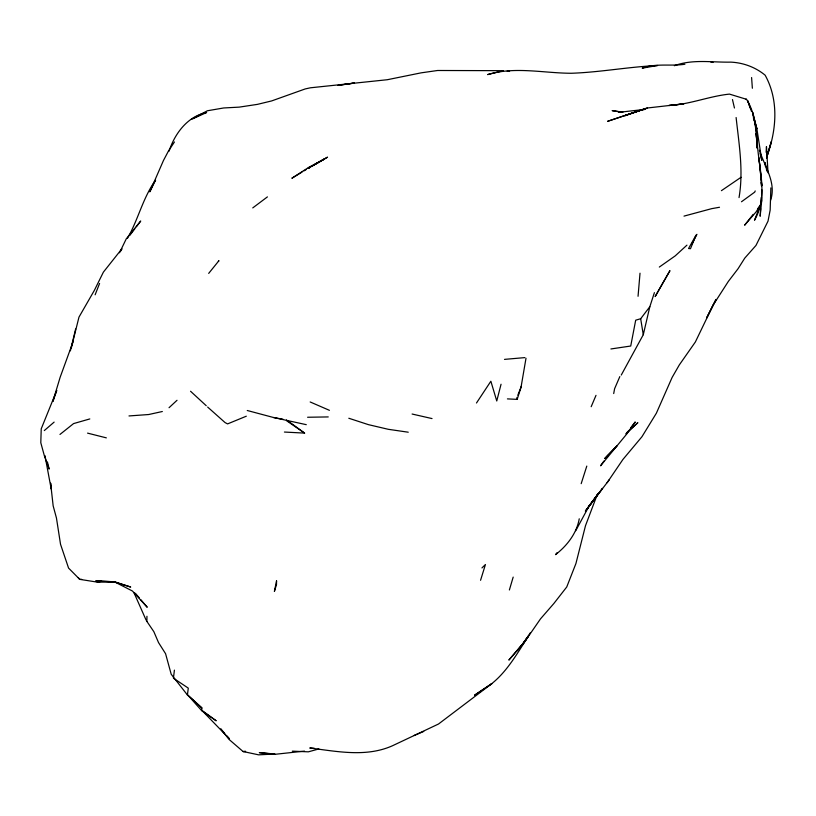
<?xml version="1.0" encoding="UTF-8"?>
<svg xmlns="http://www.w3.org/2000/svg" width="816" height="816" viewBox="0 0 816 816"><rect width="100%" height="100%" fill="white"/><g stroke="black" fill="none" stroke-linecap="round" stroke-linejoin="round"><path stroke-width="1.22" d="M146.9 621.282L146.941 616.264M760.634 208.661L760.155 216.24L761.654 201.195L761.828 189.7M757.85 208.488L760.186 205.53L754.494 220.228C767.836 197.35 759.512 170.86 757.513 146.319C756.422 130.315 755.31 113.159 746.518 99.317L745.946 99.134M760.951 203.602L761.348 197.278M766.122 152.296L766.469 146.594L768.04 172.87M640.019 273.197L638.051 296.29M739.031 197.594C743.651 170.881 738.99 144.106 736.114 117.524M201.613 710.583L201.889 707.951L187.731 694.957L201.613 710.583L216.189 720.793L201.725 710.226L229.306 738.684L226.97 736.012M174.41 670.13L173.431 678.188L188.292 688.133L187.415 694.977L201.889 707.951M286.6 419.934L286.487 420.648L304.592 433.102L284.417 432.052M521.2 386.254L526.004 358.244M613.703 393.557L614.601 388.722L619.834 376.584M71.186 348.442L78.968 317.138L94.411 290.282L103.387 272.136L121.931 248.758L120.758 251.012M654.401 292.638L649.822 306.724L643.283 334.713L621.262 375.054M770.62 200.216C776.577 182.723 764.572 166.26 759.359 150.175M70.37 350.839L75.633 329.001M501.055 384.234L496.76 400.982L490.865 381.235L476.483 403.002M52.928 401.258L60.129 377.318L73.277 341.2M581.186 483.664L586.796 466.089M509.378 589.978L513.182 577.096M557.053 552.697L555.574 554.645C567.069 545.669 576.637 533.45 579.248 518.792M766.683 157.049C776.455 130.795 779.168 100.531 765.133 75.184C755.402 67.198 743.386 62.72 730.81 62.128C711.827 62.516 692.672 58.915 674.363 65.719M766.703 156.988L771.304 141.698L766.52 158.335M169.014 151.215C174.828 133.6 187.435 116.382 206.632 112.496L192.79 118.799M507.43 398.891L517.171 399.371L521.322 386.396L517.813 395.209M597.343 494.323L585.49 525.718L575.933 563.519L566.743 586.979L553.819 603.554L540.518 618.854L525.31 640.876L508.858 660.083L523.77 642.763L530.39 632.706M480.563 580.288L485.428 564.529L481.96 567.926M53.03 401.217L56.753 390.476L41.228 428.818L40.8 442.751L44.401 455.92L49.154 469.078L47.41 461.907M766.816 155.703L768.488 151.031L766.561 155.723M95.135 294.79L99.583 283.438M755.208 190.934L754.718 192.107L741.499 201.756M591.172 406.715L596.006 395.352M119.534 252.766L126.256 238.853L140.719 221.034L136.323 226.807M575.729 530.726L589.274 505.675L598.138 493.782L586.459 509.735M716.009 299.462L706.636 317.934L715.969 299.523M691.958 243.77L696.956 234.335M526.371 638.612L521.812 645.364L528.493 635.98C517.283 653.29 506.909 672.19 490.192 684.889L438.508 724.016L392.618 745.691C366.302 757.513 337.232 751.465 309.794 748.007L314.354 748.292M127.469 238.303C138.261 219.657 142.769 197.931 155.601 180.112L149.797 191.862L163.455 160.507L168.422 151.082L174.451 141.964M760.186 205.53L756.085 211.905L744.61 225.206L753.178 214.384M603.871 461.081L600.576 465.803L626.8 433.949L635.236 421.964L630.595 427.921M586.398 509.694L602.524 488.356L585.358 511.183L609.379 479.624M607.114 482.735L622.924 459.459L641.947 436.733L656.36 413.222L672.109 377.461L679.31 364.925L695.365 341.986L713.174 305.021L728.321 281.449L738.072 268.709L744.773 258.111L755.973 245.443L768.019 221.146L770.161 210.12L770.855 187.884M129.744 235.467L134.864 228.725M610.909 348.962L630.727 346.025L635.695 320.178L640.672 318.74L649.822 306.724M606.502 457.307L608.032 455.328M627.504 431.899L625.964 433.888L637.847 422.678L627.494 431.817M218.402 261.365L218.953 260.671L208.682 273.401M517.252 650.729L525.31 640.876M169.045 407.704L177.021 400.289M686.929 245.157L675.22 255.877L659.328 267.056M44.299 430.573L54.131 422.107M59.966 434.449L73.573 423.586L89.811 418.934M267.413 196.891L252.756 207.907M721.415 190.669L741.05 177.286M191.281 119.35L207.346 110.772L223.686 107.967L239.2 107.131L257.438 104.366L271.616 100.939L305.255 88.924L310.457 87.791L387.304 79.723L421.178 72.838L437.611 70.492L503.462 70.676L487.662 74.593C514.631 66.269 543.497 73.154 571.241 73.267C600.107 72.298 628.626 66.82 657.533 65.515L642.243 68.156C656.105 63.005 670.681 66.422 684.92 64.24M301.991 172.115L291.853 178.255L308.907 167.26L324.544 158.936L313.517 165.281M304.021 170.881L306.051 169.657M307.999 168.504L310.172 167.239M312.334 165.985L327.532 157.162L312.344 165.944M310.172 167.198L308.009 168.453L311.314 166.546M413.916 735.563L423.739 731.442M246.32 416.201L227.582 423.902L225.053 422.566L207.652 407.062M101.357 581.278L97.155 582.094L79.744 579.36L68.564 568.079L60.527 544.272L56.457 518.048L53.152 505.828L50.612 483.123L51.194 488.988L44.972 455.644M647.241 108.008L607.716 121.278L647.241 108.008L683.849 103.846L668.906 105.478C689.612 104.519 709.135 96.186 729.484 94.105L746.518 99.317M318.883 748.955L308.326 751.832L292.332 751.148M684.002 216.118L711.715 208.651L719.508 207.264M162.333 411.519L148.685 414.528L128.989 415.946M100.307 581.482L97.155 582.094L115.138 582.165L132.416 591.008L147.227 607.257L140.913 599.791M640.927 109.976L645.599 109.293L618.416 112.384M245.504 751.291L243.076 751.526L229.031 739.408L220.738 728.892L224.635 733.349M304.47 751.118L275.114 754.3L259.315 752.627L274.921 754.015L258.631 754.841L243.076 751.526L245.616 751.567M504.502 359.377L524.861 357.612M307.601 417.251L328.246 416.925M79.744 579.36L81.661 579.329M507.134 71.145L509.582 71.451M408.245 432.205L388.253 429.298L368.424 424.646L348.809 418.251M621.71 112.169L612.143 110.619L622.945 112.169M247.258 410.499L273.523 417.506L283.03 419.271M306.275 424.667L273.523 417.506M710.614 61.904L713.082 62.455M412.1 414.028L432.031 418.577M87.557 433.123L106.355 437.866M310.172 401.972L329.429 410.326M287.599 420.668L304.592 433.102M190.546 391.252L206.234 405.715M135.385 593.252L139.332 597.924M187.415 694.977L171.197 674.251L165.577 653.708L158.528 642.58L153.847 631.676L146.962 621.527M78.214 577.565L79.489 579.156M146.135 620.17L133.875 592.477M751.536 111.517L747.772 100.786L750.057 107.794M753.464 118.3L756.881 128.806L761.787 160.324L760.084 153.541M753.637 117.484L756.881 128.806L752.648 112.384L753.851 119.84M732.472 99.562L734.451 108.008M766.826 171.074L765.184 162.67L765.388 166.413M640.672 318.74L643.283 334.713M756.065 133.518L757.411 148.379L756.881 143.453M760.889 182.702L761.501 186.038M516.936 397.412L517.171 399.371M755.738 129.887L755.218 123.716L757.075 139.74L757.166 147.941M756.055 133.579L756.361 137.282M751.597 77.54L752.362 88.25M761.552 197.431L761.654 201.195M276.563 580.9L276.502 584.552L274.4 591.396L276.563 580.9M695.977 235.273L690.479 248.696L688.551 248.533L695.977 235.273M661.837 284.723L655.156 296.565L669.946 270.667L661.837 284.723M616.988 445.781L604.86 458.398L616.988 445.781M491.854 683.614L474.728 695.089L491.854 683.614M645.17 108.712L625.005 115.658L645.17 108.712M354.419 82.977L337.987 85.384L354.389 83.038M114.587 581.757L95.676 580.972L113.72 581.757L130.713 587.041L114.587 581.757M760.226 169.616L758.941 157.896L761.777 185.681L760.226 169.616"/></g></svg>
